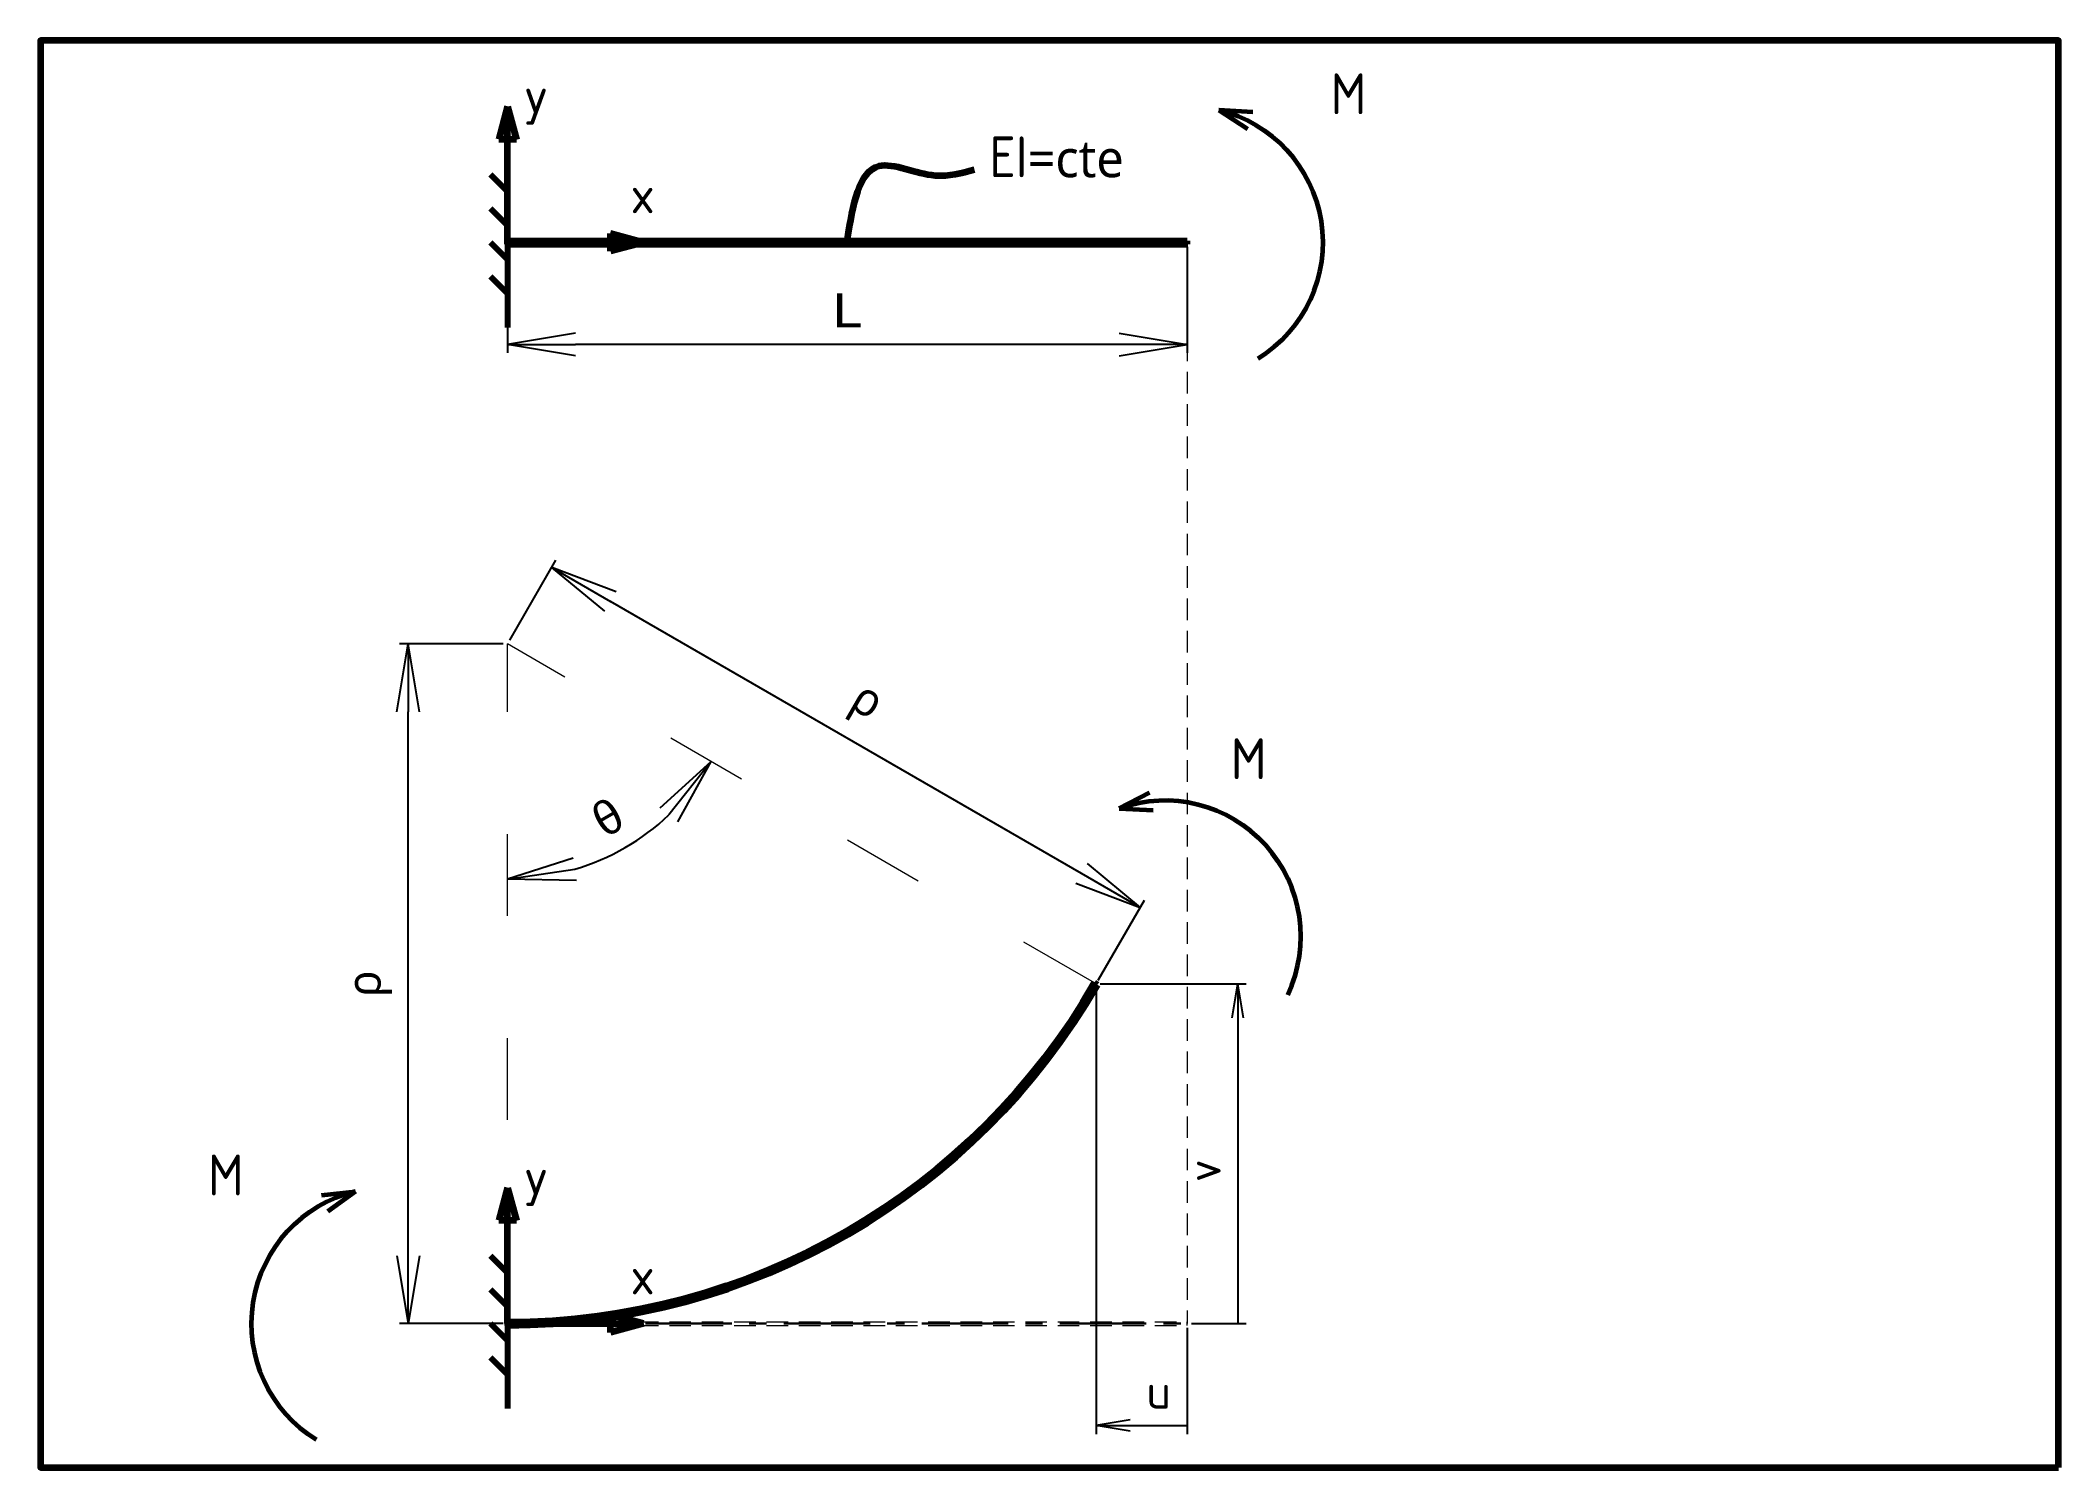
# Paper-space layout '4' of a CAD drawing. Header units: millimetres. Extents: x 0 to 297, y 0 to 210.
# The model-space entities are those that its viewports show. They can reach past a viewport. Long polylines and large blocks are cut down to what shows.
import ezdxf

# ---------------------------------------------------------------- set-up
doc = ezdxf.new("R2010")
doc.units = ezdxf.units.MM
for name, pattern in [('ACAD_ISO03W100', [30, 12, -18]), ('ACAD_ISO04W100', [30, 24, -3, 0, -3]), ('CENTERX2', [20.319999999999997, 12.7, -2.54, 2.54, -2.54]), ('HIDDEN2', [4.762499999999999, 3.175, -1.5875])]:
    doc.linetypes.add(name, pattern=pattern)
doc.layers.get('0').update_dxf_attribs({"lineweight": 100})
for name, color, linetype, lineweight in [('apoio', 7, 'Continuous', 80), ('barra', 7, 'Continuous', 120), ('cargas', 102, 'Continuous', 60), ('centro', 230, 'ACAD_ISO04W100', 30), ('centro2', 242, 'CENTERX2', 30), ('construção', 120, 'ACAD_ISO03W100', 15), ('cotas', 30, 'Continuous', 20), ('hachuras', 7, 'Continuous', 40), ('molas', 7, 'Continuous', 50), ('texto1', 7, 'Continuous', 100)]:
    doc.layers.add(name, color=color, linetype=linetype, lineweight=lineweight)
doc.layers.add('pontilhado fino', color=7, linetype='HIDDEN2', lineweight=20, true_color=0x5e67af)
doc.layers.get('construção').off()
doc.styles.get("Standard").update_dxf_attribs({"font": 'arial.ttf'})
doc.styles.add('texto1', font='isocteur.ttf')
doc.styles.add('texto2', font='ISO.shx')
doc.dimstyles.new('cotas2', dxfattribs={"dimtxt": 5, "dimasz": 10, "dimexe": 1.25, "dimexo": 0.625, "dimgap": 2.5, "dimtad": 1, "dimtxsty": 'texto1', "dimblk": 'OPEN', "dimcen": 2.5, "dimclrt": 6, "dimadec": 0, "dimazin": 0, "dimtfac": 1, "dimtmove": 0, "dimatfit": 3, "dimfxl": 1, "dimarcsym": 0})
doc.dimstyles.new('cotas2 uni', dxfattribs={"dimtxt": 5, "dimasz": 5, "dimexe": 1.25, "dimexo": 0.625, "dimgap": 2.5, "dimtad": 1, "dimtxsty": 'texto1', "dimblk1": 'OPEN', "dimblk2": 'NONE', "dimsah": 1, "dimcen": 2.5, "dimclrt": 6, "dimadec": 0, "dimazin": 0, "dimtfac": 1, "dimtmove": 0, "dimatfit": 3, "dimfxl": 1, "dimarcsym": 0})

# ---------------------------------------------------------------- blocks, each defined once
blk = doc.blocks.new('_Open')
at = {"color": 0, "linetype": 'ByBlock', "lineweight": -2}
for p, q in [((-1, 0.1666666666666667), (0, 0)), ((-1, -0.1666666666666667), (0, 0)), ((0, 0), (-1, 0))]:
    blk.add_line(p, q, dxfattribs=at)
blk = doc.blocks.new('*D38')
at = {"layer": 'cotas', "color": 0, "lineweight": -2, "transparency": 16777216}
for p, q in [((5900.624252036872, 572.9156483627285), (5900.624252036872, 557.2906483627303)), ((6000.624252036872, 572.9156483627287), (6000.624252036872, 557.2906483627303)), ((5990.624252036872, 558.5406483627303), (5910.624252036872, 558.5406483627303))]:
    blk.add_line(p, q, dxfattribs=at)
at = {"layer": 'Defpoints', "color": 0, "transparency": 16777216}
for p in [(5900.624252036872, 573.5406483627285), (6000.624252036872, 573.5406483627287), (5900.624252036872, 558.5406483627303)]:
    blk.add_point(p, dxfattribs=at)
at = {"layer": 'cotas', "color": 0, "lineweight": -2, "transparency": 16777216, "xscale": 10, "yscale": 10, "zscale": 10, "rotation": 180}
blk.add_blockref('_Open', (5900.624252036872, 558.5406483627303), dxfattribs=at)
at = {"layer": 'cotas', "color": 0, "lineweight": -2, "transparency": 16777216, "xscale": 10, "yscale": 10, "zscale": 10}
blk.add_blockref('_Open', (6000.624252036872, 558.5406483627303), dxfattribs=at)
at = {"layer": 'cotas', "color": 6, "transparency": 16777216, "insert": (5950.624252036872, 563.5406483627303), "char_height": 5, "attachment_point": 5, "style": 'texto1'}
blk.add_mtext('L', dxfattribs=at)
blk = doc.blocks.new('*D39')
at = {"layer": 'cotas', "color": 0, "lineweight": -2, "transparency": 16777216}
blk.add_arc((5900.624252036872, 514.4577320991702), 34.58917529625699, 286.6228941458765, 313.3771058541236, dxfattribs=at)
at = {"layer": 'Defpoints', "color": 0, "transparency": 16777216}
for p in [(5900.624252036872, 514.4577320991702), (5900.624252036872, 514.4577320991702), (5912.454446729214, 481.9545393142071), (5987.010286064371, 464.5827320991702), (5900.624252036873, 414.4577320991702)]:
    blk.add_point(p, dxfattribs=at)
at = {"layer": 'cotas', "color": 0, "lineweight": -2, "transparency": 16777216, "xscale": 10, "yscale": 10, "zscale": 10}
for p, rotation in [((5930.579356539383, 497.1631444510413), 51.68855292706175), ((5900.624252036872, 479.8685568029132), 188.3114470729383)]:
    blk.add_blockref('_Open', p, dxfattribs=dict(at, rotation=rotation))
at = {"layer": 'cotas', "color": 6, "transparency": 16777216, "insert": (5915.377059330294, 488.9051203126905), "char_height": 5, "attachment_point": 5, "rotation": 29.999999999999964, "style": 'texto1'}
blk.add_mtext('{\\fArial|b0|i0|c0|p34;θ}', dxfattribs=at)
blk = doc.blocks.new('*D40')
at = {"layer": 'cotas', "color": 0, "lineweight": -2, "transparency": 16777216}
for p, q in [((5899.999252036874, 514.4577320991702), (5884.724611191782, 514.4577320991701)), ((5885.974611191782, 424.45773209917), (5885.974611191782, 504.4577320991702)), ((5899.999252036874, 414.45773209917), (5884.724611191782, 414.45773209917))]:
    blk.add_line(p, q, dxfattribs=at)
at = {"layer": 'Defpoints', "color": 0, "transparency": 16777216}
for p in [(5885.974611191782, 514.4577320991701), (5900.624252036874, 514.4577320991702), (5900.624252036874, 414.45773209917)]:
    blk.add_point(p, dxfattribs=at)
at = {"layer": 'cotas', "color": 0, "lineweight": -2, "transparency": 16777216, "xscale": 10, "yscale": 10, "zscale": 10}
for p, rotation in [((5885.974611191782, 514.4577320991701), 90), ((5885.974611191782, 414.45773209917), 270)]:
    blk.add_blockref('_Open', p, dxfattribs=dict(at, rotation=rotation))
at = {"layer": 'cotas', "color": 6, "transparency": 16777216, "insert": (5880.283842954209, 464.4577320991683), "char_height": 5, "attachment_point": 5, "rotation": 90, "style": 'texto1'}
blk.add_mtext('{\\fMicrosoft YaHei UI|b0|i0|c0|p34;ρ}', dxfattribs=at)
blk = doc.blocks.new('*D41')
at = {"layer": 'cotas', "color": 0, "lineweight": -2, "transparency": 16777216}
for p, q in [((5900.936752036872, 514.9989979765355), (5907.744442565256, 526.7902638538999)), ((5985.061728905854, 480.7077320991693), (5915.7796966031, 520.7077320991693)), ((5987.539292415316, 464.9989979765355), (5994.346982943698, 476.7902638538999))]:
    blk.add_line(p, q, dxfattribs=at)
at = {"layer": 'Defpoints', "color": 0, "transparency": 16777216}
for p in [(5907.119442565256, 525.7077320991693), (5900.624252036872, 514.4577320991702), (5987.226792415316, 464.4577320991702)]:
    blk.add_point(p, dxfattribs=at)
at = {"layer": 'cotas', "color": 0, "lineweight": -2, "transparency": 16777216, "xscale": 10, "yscale": 10, "zscale": 10}
for p, rotation in [((5907.119442565256, 525.7077320991693), 150), ((5993.721982943698, 475.7077320991693), 330.0000000000001)]:
    blk.add_blockref('_Open', p, dxfattribs=dict(at, rotation=rotation))
at = {"layer": 'cotas', "color": 6, "transparency": 16777216, "insert": (5953.266096873263, 505.6360819599572), "char_height": 5, "attachment_point": 5, "rotation": 330.00000000000006, "style": 'texto1'}
blk.add_mtext('{\\fMicrosoft YaHei UI|b0|i0|c0|p34;ρ}', dxfattribs=at)
blk = doc.blocks.new('*D43')
at = {"layer": 'cotas', "color": 0, "lineweight": -2, "transparency": 16777216}
for p, q in [((5987.851792415318, 464.4577320991704), (6009.314561757012, 464.4577320991704)), ((6008.064561757012, 459.4577320991704), (6008.064561757012, 414.4577320991702)), ((6001.249252036874, 414.4577320991702), (6009.314561757012, 414.4577320991702))]:
    blk.add_line(p, q, dxfattribs=at)
at = {"layer": 'Defpoints', "color": 0, "transparency": 16777216}
for p in [(5987.226792415318, 464.4577320991704), (6000.624252036874, 414.4577320991702), (6008.064561757012, 414.4577320991702)]:
    blk.add_point(p, dxfattribs=at)
at = {"layer": 'cotas', "color": 0, "lineweight": -2, "transparency": 16777216, "xscale": 5, "yscale": 5, "zscale": 5, "rotation": 90}
blk.add_blockref('_Open', (6008.064561757012, 464.4577320991704), dxfattribs=at)
at = {"layer": 'cotas', "color": 6, "transparency": 16777216, "insert": (6003.064561757011, 436.9577320991685), "char_height": 5, "attachment_point": 5, "rotation": 90, "style": 'texto1'}
blk.add_mtext('{\\fISOCPEUR|b0|i0|c0|p34;v}', dxfattribs=at)
blk = doc.blocks.new('_None')
blk = doc.blocks.new('*D44')
at = {"layer": 'cotas', "color": 0, "lineweight": -2, "transparency": 16777216}
for p, q in [((5987.226792415317, 463.8327320991701), (5987.226792415317, 398.20773209917)), ((6000.624252036872, 413.83273209917), (6000.624252036872, 398.20773209917)), ((5992.226792415317, 399.45773209917), (6000.624252036872, 399.45773209917))]:
    blk.add_line(p, q, dxfattribs=at)
at = {"layer": 'Defpoints', "color": 0, "transparency": 16777216}
for p in [(5987.226792415317, 464.4577320991701), (6000.624252036872, 414.45773209917), (6000.624252036872, 399.45773209917)]:
    blk.add_point(p, dxfattribs=at)
at = {"layer": 'cotas', "color": 0, "lineweight": -2, "transparency": 16777216, "xscale": 5, "yscale": 5, "zscale": 5, "rotation": 180}
blk.add_blockref('_Open', (5987.226792415317, 399.45773209917), dxfattribs=at)
at = {"layer": 'cotas', "color": 6, "transparency": 16777216, "insert": (5996.425522226094, 404.45773209917), "char_height": 5, "attachment_point": 5, "style": 'texto1'}
blk.add_mtext('{\\fISOCPEUR|b0|i0|c0|p34;u}', dxfattribs=at)

msp = doc.modelspace()

# ---------------------------------------------------------------- hatches: boundary and pattern name
at = {"layer": 'hachuras'}
h = msp.add_hatch(color=4, dxfattribs=at)
h.dxf.hatch_style = 1
h.paths.add_polyline_path([(5900.624252036872, 588.7110192312834), (5901.918347262385, 588.7110192312834), (5900.624252036872, 593.5406483627287)])
h.paths.add_polyline_path([(5899.330156811359, 588.7110192312834), (5900.624252036872, 588.7110192312834), (5900.624252036872, 593.5406483627287)])
h = msp.add_hatch(color=4, dxfattribs=at)
h.dxf.hatch_style = 1
h.paths.add_polyline_path([(5915.794622905427, 573.5406483627287), (5915.794622905427, 572.2465531372161), (5920.624252036872, 573.5406483627287)])
h.paths.add_polyline_path([(5915.794622905427, 574.8347435882413), (5915.794622905427, 573.5406483627287), (5920.624252036872, 573.5406483627287)])
h = msp.add_hatch(color=4, dxfattribs=at)
h.dxf.hatch_style = 1
h.paths.add_polyline_path([(5900.624252036872, 429.6281029677248), (5901.918347262385, 429.6281029677248), (5900.624252036872, 434.45773209917)])
h.paths.add_polyline_path([(5899.330156811359, 429.6281029677248), (5900.624252036872, 429.6281029677248), (5900.624252036872, 434.45773209917)])
h = msp.add_hatch(color=4, dxfattribs=at)
h.dxf.hatch_style = 1
h.paths.add_polyline_path([(5915.794622905427, 414.45773209917), (5915.794622905427, 413.1636368736574), (5920.624252036872, 414.45773209917)])
h.paths.add_polyline_path([(5915.794622905427, 415.7518273246826), (5915.794622905427, 414.45773209917), (5920.624252036872, 414.45773209917)])

# ---------------------------------------------------------------- linework, layer by layer
at = {"color": 4}
for p, q in [((5900.624252036872, 593.5406483627287), (5899.330156811359, 588.7110192312834)), ((5900.624252036872, 593.5406483627287), (5901.918347262385, 588.7110192312834)), ((5900.624252036872, 573.5406483627287), (5900.624252036872, 593.5406483627287)), ((5901.918347262385, 588.7110192312834), (5899.330156811359, 588.7110192312834)), ((5900.624252036872, 573.5406483627287), (5920.624252036872, 573.5406483627287)), ((5920.624252036872, 573.5406483627287), (5915.794622905427, 574.8347435882413)), ((5915.794622905427, 572.2465531372161), (5915.794622905427, 574.8347435882413)), ((5920.624252036872, 573.5406483627287), (5915.794622905427, 572.2465531372161)), ((5900.624252036872, 434.45773209917), (5899.330156811359, 429.6281029677248)), ((5900.624252036872, 434.45773209917), (5901.918347262385, 429.6281029677248)), ((5900.624252036872, 414.45773209917), (5900.624252036872, 434.45773209917)), ((5901.918347262385, 429.6281029677248), (5899.330156811359, 429.6281029677248)), ((5900.624252036872, 414.45773209917), (5920.624252036872, 414.45773209917)), ((5920.624252036872, 414.45773209917), (5915.794622905427, 415.7518273246826)), ((5915.794622905427, 413.1636368736574), (5915.794622905427, 415.7518273246826)), ((5920.624252036872, 414.45773209917), (5915.794622905427, 413.1636368736574))]:
    msp.add_line(p, q, dxfattribs=at)
msp.add_lwpolyline([(6128.873846598901, 393.272117983317), (6128.873846598901, 603.272117983317), (5831.873846598901, 603.272117983317), (5831.873846598901, 393.272117983317)], close=True)
msp.add_spline([(5950.624252036872, 574.0406483627285), (5955.303097443182, 584.7906106919215), (5963.561886759577, 583.4080274390215), (5969.312751180296, 584.2721419720835)], degree=3)
at = {"layer": 'apoio'}
for p, q in [((5900.624252036872, 583.5406483627285), (5900.624252036872, 586.0406483627285)), ((5900.624252036872, 581.0406483627285), (5898.124252036872, 583.5406483627285)), ((5900.624252036872, 583.5406483627285), (5900.624252036872, 563.5406483627285)), ((5900.624252036872, 576.0406483627285), (5898.124252036872, 578.5406483627285)), ((5900.624252036872, 571.0406483627285), (5898.124252036872, 573.5406483627285)), ((5900.624252036872, 566.0406483627285), (5898.124252036872, 568.5406483627285)), ((5900.624252036872, 563.5406483627285), (5900.624252036872, 561.0406483627285)), ((5900.624252036872, 424.4577320991702), (5900.624252036872, 426.9577320991702)), ((5900.624252036872, 421.9577320991702), (5898.124252036872, 424.4577320991702)), ((5900.624252036872, 424.4577320991702), (5900.624252036872, 404.4577320991702)), ((5900.624252036872, 416.9577320991702), (5898.124252036872, 419.4577320991702)), ((5900.624252036872, 411.9577320991702), (5898.124252036872, 414.4577320991702)), ((5900.624252036872, 406.9577320991702), (5898.124252036872, 409.4577320991702)), ((5900.624252036872, 404.4577320991702), (5900.624252036872, 401.9577320991702))]:
    msp.add_line(p, q, dxfattribs=at)
at = {"layer": 'barra'}
for p, q in [((5900.624252036872, 573.7906483627285), (6000.624252036872, 573.7906483627285)), ((5900.624252036872, 573.2906483627289), (5900.624252036872, 573.7906483627285)), ((5900.624252036872, 573.2906483627285), (6000.624252036872, 573.2906483627285)), ((6000.624252036872, 573.2906483627289), (6000.624252036872, 573.7906483627285)), ((5987.443298766262, 464.3327320991701), (5987.01028606437, 464.5827320991702))]:
    msp.add_line(p, q, dxfattribs=at)
at = {"layer": 'barra', "color": 9}
msp.add_line((5900.624252036872, 414.7077320991702), (5900.624252036872, 414.2077320991702), dxfattribs=at)
at = {"layer": 'barra'}
for radius in [99.75000000000001, 100.25]:
    msp.add_arc((5900.624252036872, 514.4577320991702), radius, 270, 329.9999999999897, dxfattribs=at)
at = {"layer": 'cargas'}
for p, q in [((6005.30804008323, 592.9844681915793), (6009.497564665841, 590.255387069353)), ((6010.300815362664, 592.7157769020489), (6005.30804008323, 592.984468191579)), ((5995.079047925841, 492.5515094844968), (5990.63768454084, 490.2549269620559)), ((5990.637684540839, 490.2549269620559), (5995.632309320908, 490.0231440758763)), ((5873.256379523249, 433.3649458369629), (5878.227501519624, 433.9015519282108)), ((5878.227501519625, 433.9015519282111), (5874.190686631076, 430.9512764231774))]:
    msp.add_line(p, q, dxfattribs=at)
for centre, start, end in [((6000.624252036872, 573.5406483627285), 301.4561543571876, 76.45615435718261), ((5997.363178807801, 471.4196481782128), 334.6500712554578, 109.6500712554653), ((5882.911289565945, 414.4577320993521), 103.5438456426866, 238.543845642679)]:
    msp.add_arc(centre, 19.99999999999999, start, end, dxfattribs=at)
at = {"layer": 'centro'}
msp.add_line((5900.624252036872, 573.5406483627285), (6000.624252036872, 573.5406483627285), dxfattribs=at)
msp.add_arc((5900.624252036872, 514.4577320991702), 100, 270, 329.9999999999897, dxfattribs=at)
at = {"layer": 'centro2'}
msp.add_line((5900.624252036872, 414.45773209917), (6000.624252036872, 414.45773209917), dxfattribs=at)
at = {"layer": 'cotas', "linetype": 'ACAD_ISO03W100'}
for p, q in [((5900.624252036872, 414.45773209917), (5900.624252036872, 514.45773209917)), ((5987.01028606437, 464.5827320991702), (5900.624252036872, 514.4577320991702))]:
    msp.add_line(p, q, dxfattribs=at)
at = {"layer": 'pontilhado fino', "color": 9}
for p, q in [((6000.624252036872, 573.5406483627287), (6000.624252036872, 414.45773209917)), ((5900.624252036872, 414.7077320991698), (6000.624252036872, 414.7077320991698)), ((5900.624252036872, 414.2077320991702), (5900.624252036872, 414.7077320991698)), ((5900.624252036872, 414.2077320991698), (6000.624252036872, 414.2077320991698)), ((6000.624252036872, 414.2077320991702), (6000.624252036872, 414.7077320991698))]:
    msp.add_line(p, q, dxfattribs=at)

# ---------------------------------------------------------------- texts
at = {"layer": 'cargas', "char_height": 6, "style": 'texto2'}
for insert, attachment_point in [((6021.741228262217, 598.4211016439737), 1), ((6007.051240645107, 500.5850303754996), 1), ((5861.794313340646, 439.3381853806357), 3)]:
    msp.add_mtext_dynamic_manual_height_columns('M', width=7.273684927787798, gutter_width=3.75, heights=[0], dxfattribs=dict(at, insert=insert, attachment_point=attachment_point))
at = {"layer": 'molas', "insert": (5971.527560054201, 589.1393794923324), "char_height": 6, "attachment_point": 1, "style": 'texto2'}
msp.add_mtext_dynamic_manual_height_columns('EI{\\fMalgun Gothic|b0|i0|c0|p34;\\H0.91667x;=cte}', width=19.34894438460262, gutter_width=3.75, heights=[0], dxfattribs=at)
at = {"layer": 'texto1', "color": 4, "char_height": 5.334023198532071, "attachment_point": 1}
for s, insert in [('\\pxqc;{\\fISOCPEUR|b0|i0|c0|p34;y}', (5901.294864642195, 597.7896099777843)), ('\\pxqc;{\\fISOCPEUR|b0|i0|c0|p34;x}', (5916.978033740486, 583.1797537508353)), ('\\pxqc;{\\fISOCPEUR|b0|i0|c0|p34;y}', (5901.294864642195, 438.7066937142256)), ('\\pxqc;{\\fISOCPEUR|b0|i0|c0|p34;x}', (5916.978033740486, 424.0968374872766))]:
    msp.add_mtext_dynamic_manual_height_columns(s, width=7.040570027103582, gutter_width=3.333764499082545, heights=[0], dxfattribs=dict(at, insert=insert))

# ---------------------------------------------------------------- dimensions: what is measured, and where the dimension line sits
at = {"layer": 'cotas'}
for base, p1, p2, text, dimstyle, picture, middle in [((5900.624252036872, 558.5406483627303), (6000.624252036872, 573.5406483627287), (5900.624252036872, 573.5406483627285), 'L', 'cotas2', '*D38', (5950.624252036872, 563.5406483627303)), ((6000.624252036872, 399.45773209917), (5987.226792415317, 464.4577320991701), (6000.624252036872, 414.45773209917), '{\\fISOCPEUR|b0|i0|c0|p34;u}', 'cotas2 uni', '*D44', (5996.425522226094, 404.45773209917))]:
    dim = msp.add_linear_dim(base=base, p1=p1, p2=p2, text=text, dimstyle=dimstyle, dxfattribs=at)
    dim.commit()
    dim.dimension.update_dxf_attribs({"geometry": picture, "text_midpoint": middle})
dim = msp.add_aligned_dim(p1=(5987.226792415317, 464.4577320991701), p2=(5900.624252036872, 514.4577320991702), distance=-12.990381056765811, text='{\\fMicrosoft YaHei UI|b0|i0|c0|p34;ρ}', dimstyle='cotas2', dxfattribs=at)
dim.commit()
dim.dimension.update_dxf_attribs({"geometry": '*D41', "text_midpoint": (5953.266096873263, 505.6360819599572)})
for base, p1, p2, text, dimstyle, picture, middle in [((5885.974611191782, 514.4577320991701), (5900.624252036872, 414.4577320991698), (5900.624252036872, 514.45773209917), '{\\fMicrosoft YaHei UI|b0|i0|c0|p34;ρ}', 'cotas2', '*D40', (5880.283842954209, 464.4577320991683)), ((6008.064561757012, 414.4577320991702), (5987.226792415317, 464.4577320991701), (6000.624252036872, 414.45773209917), '{\\fISOCPEUR|b0|i0|c0|p34;v}', 'cotas2 uni', '*D43', (6003.064561757011, 436.9577320991685))]:
    dim = msp.add_linear_dim(base=base, p1=p1, p2=p2, angle=90, text=text, dimstyle=dimstyle, dxfattribs=at)
    dim.commit()
    dim.dimension.update_dxf_attribs({"geometry": picture, "text_midpoint": middle})
dim = msp.add_angular_dim_2l(base=(5912.454446729214, 481.9545393142071), line1=((5987.01028606437, 464.5827320991702), (5900.624252036872, 514.4577320991702)), line2=((5900.624252036872, 414.4577320991698), (5900.624252036872, 514.45773209917)), text='{\\fArial|b0|i0|c0|p34;θ}', dimstyle='cotas2', dxfattribs=at)
dim.commit()
dim.dimension.update_dxf_attribs({"geometry": '*D39', "text_midpoint": (5915.377059330293, 488.9051203126901)})

psp = doc.layouts.new('4')

# ---------------------------------------------------------------- viewports
at = {"layer": 'construção'}
psp.add_viewport(center=(148.5, 105), size=(297, 210), view_center_point=(5980.373846598901, 498.272117983317), view_height=210, dxfattribs=at)

doc.saveas('drawing.dxf')
